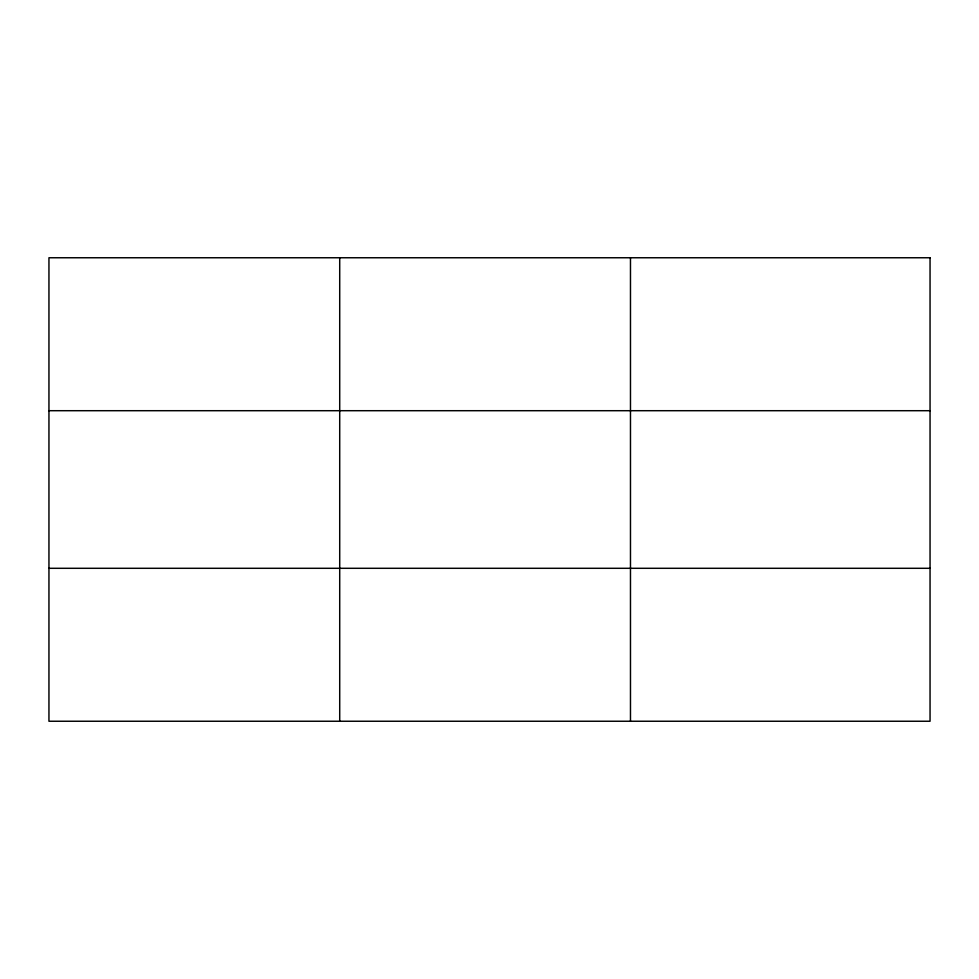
<?xml version="1.0" encoding="UTF-8"?>
<svg xmlns="http://www.w3.org/2000/svg" width="979" height="979" viewBox="0 0 979 979"><rect width="100%" height="100%" fill="white"/><g stroke="black" fill="none" stroke-linecap="round" stroke-linejoin="round"><path stroke-width="1.47" d="M339.713 721.242L339.713 257.758M630.476 721.242L630.476 257.758M48.95 410.703L930.05 410.703M48.95 568.297L930.05 568.297M930.05 257.758L930.05 721.242L48.95 721.242L48.95 257.758L930.05 257.758"/></g></svg>
